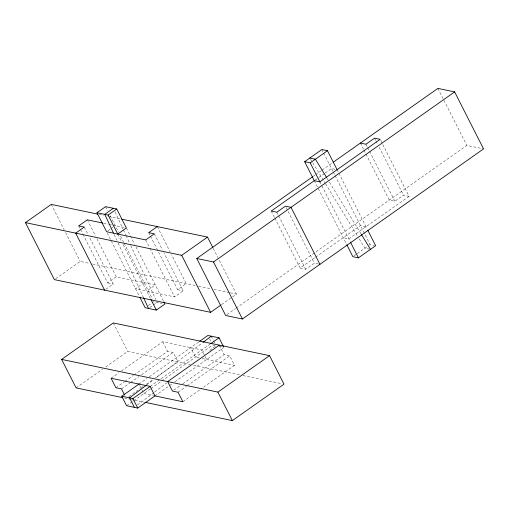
<?xml version="1.0" encoding="UTF-8"?>
<svg xmlns="http://www.w3.org/2000/svg" width="509" height="509" viewBox="0 0 509 509"><rect width="100%" height="100%" fill="white"/><g stroke="black" fill="none" stroke-linecap="round" stroke-linejoin="round"><path stroke-width="0.38" stroke-dasharray="2.54 1.91" d="M146.668 384.957L153.635 379.695M156.168 377.78L202.372 342.875M137.564 404.973L154.023 392.541M154.653 392.064L166.678 382.978M209.721 350.466L216.051 345.681L212.705 344.981L161.894 380.821M107.838 230.863L110.294 229.133M110.911 228.7L113.373 226.963M55.659 278.716L80.206 261.403L89.489 263.344M82.986 234.337L107.622 282.896L116.237 276.82L155.296 285.002L146.687 291.078M105.821 289.271L113.202 284.067L89.641 237.62M144.136 282.667L135.528 288.737L174.587 296.919L183.202 290.843L163.917 252.839M313.639 176.044L314.937 175.128M315.586 174.67L321.427 170.547M322.076 170.089L331.817 163.224M314.937 180.237L318.125 177.985M318.761 177.533L324.5 173.486M325.143 173.035L331.518 168.536L335.005 169.268M148.24 305.572L151.319 303.402M151.93 302.97L153.775 301.665L162.097 303.409M149.741 307.576L152.821 305.406M153.438 304.967L157.128 302.365M150.486 236.189L177.622 289.672L186.23 283.596L171.59 254.742M76.089 387.89L102.563 369.216M105.796 366.932L127.753 351.445L190.36 364.552M111.089 378.238L118.839 372.773M121.422 370.946L162.759 341.787L201.819 349.969L206.641 359.469M221.6 304.592L236.456 294.113L218.246 258.222M115.912 387.737L124.304 381.814M124.953 381.362L133.345 375.438M133.994 374.98L167.576 351.293L173.155 352.457L177.978 361.956L155.372 377.907M121.492 388.908L129.884 382.984M130.533 382.526L138.925 376.603M141.508 374.783L173.155 352.457M226.989 314.575L235.425 308.619M236.074 308.161L466.81 145.402L483.55 148.902M274.809 218.094L300.157 268.065L314.937 257.637M315.58 257.185L360.442 225.538L366.022 226.709M363.954 150.104L389.302 200.069L394.889 201.24L403.497 195.163L409.077 196.334L380.159 139.332M138.989 384.079L146.878 378.518M149.328 376.787L198.955 341.781M300.157 268.065L305.737 269.229L314.352 263.153L319.232 264.177M409.077 196.334L348.799 238.855L343.219 237.69M128.892 396.587L140.516 388.386M141.165 387.928L143.099 386.56M146.331 384.282L152.789 379.727M150.149 386.414L210.032 344.179M126.588 405.73L133.027 401.187M133.67 400.736L150.41 388.927M150.918 388.571L161.353 381.203M154.971 395.919L172.411 383.614M174.931 381.839L223.865 347.316M354.124 255.798L356.663 254.004M357.299 253.558L368.141 245.904M368.79 245.453L370.081 244.543L374.268 245.414M173.766 390.18L180.224 385.618M182.807 383.799L224.145 354.639L229.724 355.81L234.541 365.309L200.96 389.003M178.055 392.254L186.447 386.337M187.096 385.879L229.724 355.81M182.871 401.76L200.311 389.455M369.795 249.206L364.915 248.188L358.699 238.021M99.268 214.442L103.912 215.415M108.557 216.389L120.938 218.978M103.594 223.228L108.245 224.202M109.015 224.361L112.12 225.01M112.89 225.175L124.89 227.682M92.587 263.993L195.501 285.543M198.593 286.185L210.955 288.775M214.047 289.424L229.502 292.656M230.272 292.821L236.456 294.113M177.622 289.672L183.202 290.843M107.622 282.896L113.202 284.067M219.602 346.425L222.446 347.023M199.197 357.91L195.481 357.133L190.659 347.628M202.175 358.533L234.541 365.309M193.458 365.201L239.892 374.923M242.99 375.572L281.681 383.671M143.812 393.578L153.483 395.608M124.215 397.968L130.953 399.38M131.697 399.533L134.052 400.029M134.777 400.182L144.111 402.135M327.001 178.182L329.075 181.573M329.488 182.254L361.384 234.439M310.655 159.393L312.31 162.104M312.723 162.785L325.149 183.119M325.563 183.794L358.285 237.34M437.886 88.394L466.81 145.402M374.579 138.162L375.648 140.274M376.005 140.974L377.793 144.492M379.218 147.311L403.497 195.163M365.965 144.238L367.396 147.05M367.752 147.756L369.178 150.569M369.534 151.275L394.889 201.24M360.385 143.067L363.598 149.404M337.098 169.701L338.53 172.519M338.886 173.219L367.091 228.821M321.879 149.531L323.31 152.35M323.667 153.05L332.95 171.348M333.306 172.055L334.731 174.867M335.087 175.573L370.081 244.543M319.875 181.853L350.224 241.673M314.295 180.682L346.432 244.021M286.147 207.557L314.352 263.153M276.82 212.228L278.245 215.04M278.608 215.746L305.737 269.229M271.24 211.057L274.453 217.394M213.246 248.367L217.89 257.516M219.322 345.14L224.145 354.639M157.313 226.594L170.165 251.93M211.229 336.182L213.296 340.254M213.64 340.935L214.677 342.971M209.606 338.873L211.324 342.264M154.278 233.835L162.492 250.021M148.698 232.67L150.13 235.482M145.669 239.911L149.595 247.654M149.951 248.36L174.587 296.919M126.378 227.994L134.592 244.18M136.018 246.999L163.866 301.888M105.579 206.66L107.717 210.879M110.218 215.81L118.432 231.996M120.576 236.214L123.789 242.551M124.145 243.251L152.35 298.853M117.77 234.07L121.696 241.813M123.121 244.625L150.257 298.115M162.759 341.787L167.576 351.293M107.323 233.141L139.453 296.48M87.319 219.818L95.527 236.004M96.958 238.816L116.237 276.82M84.284 227.059L88.21 234.802M78.704 225.894L80.136 228.706M80.492 229.413L82.63 233.631M113.297 322.941L127.753 351.445M51.282 204.395L64.14 229.731M65.566 232.549L80.206 261.403M139.682 385.434L141.744 389.506M142.087 390.187L143.124 392.223M115.059 211.884L123.07 229.12M123.407 229.839L125.742 234.865M126.079 235.584L129.413 242.761M130.749 245.637L155.792 299.496M114.124 234.477L116.796 240.223M118.133 243.092L143.175 296.951"/><path stroke-width="0.76" d="M146.038 385.434L129.579 397.866L134.401 407.365M203.002 342.398L211.229 336.182M220.957 305.05L210.618 312.335L54.368 279.626L25.45 222.624L51.282 204.395L97.722 214.117M96.965 212.73L105.579 206.66L116.739 208.995L126.378 227.994L117.77 234.07L108.124 215.072L96.965 212.73L106.604 231.735L145.669 239.911L154.278 233.835L148.698 232.67L157.313 226.594M113.392 208.296L104.778 214.365L113.456 233.039M108.124 215.072L116.739 208.995M360.385 143.067L365.965 144.238L374.579 138.162L380.159 139.332L319.875 181.853L314.295 180.682L304.656 161.684L321.879 149.531L327.459 150.702L337.098 169.701M304.656 161.684L310.236 162.855L327.459 150.702M25.45 222.624L181.7 255.333L207.532 237.111L212.889 247.667M333.115 162.307L437.886 88.394L454.632 91.9L483.55 148.902L242.43 318.997L225.684 315.491L196.767 258.489L312.99 176.502M314.295 180.682L271.24 211.057L276.82 212.228L285.434 206.151L291.014 207.322L319.932 264.324M122.822 397.675L76.089 387.89L61.627 359.392L113.297 322.941L269.547 355.657L284.003 384.155L232.339 420.606L144.88 402.295M196.767 258.489L213.506 261.995L454.632 91.9M139.81 297.186L145.167 307.741L156.327 310.076L164.935 304L163.866 301.888M219.322 345.14L167.652 381.591L172.475 391.09L178.055 392.254L182.871 401.76L154.971 395.919L137.748 408.065L126.588 405.73L121.766 396.231L139.154 383.964M199.592 341.329L207.882 335.482L219.042 337.817L223.521 346.642M121.766 396.231L132.932 398.566L150.149 386.414L154.971 395.919M210.675 343.721L219.042 337.817M346.788 244.727L352.858 256.689L358.438 257.859L375.661 245.707L367.803 230.227M61.627 359.392L217.877 392.102L269.547 355.657M309.822 158.038L315.402 159.209L326.587 177.507M121.708 219.144L207.532 237.111M102.818 223.063L87.319 219.818L78.704 225.894L84.284 227.059L75.676 233.135L104.593 290.143M150.149 386.414L111.089 378.238L115.912 387.737L121.492 388.908L124.59 395.016M361.384 234.439L370.495 249.353M310.236 162.855L319.875 181.853M350.58 242.373L358.438 257.859M213.506 261.995L242.43 318.997M181.7 255.333L210.618 312.335M217.877 392.102L232.339 420.606M150.969 299.521L156.327 310.076M132.932 398.566L137.748 408.065M143.506 297.67L148.513 308.441"/></g></svg>
